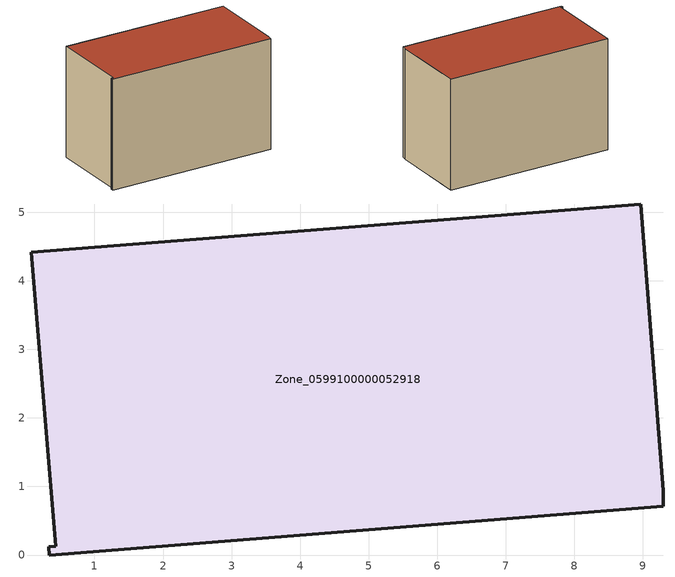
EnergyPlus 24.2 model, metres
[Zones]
Zone_0599100000052918
 floor ground (C_G): 8.97,5.12 9.3,0.94 9.3,0.71 0.34,0 0.33,0.12 0.43,0.13 0.08,4.42 z0
 wall outside (C_F): 9.3,0.71 9.3,0.94 8.97,5.12 0.08,4.42 0.43,0.13 0.33,0.12 0.34,0 9.3,0.71 z0:5.88
 roof outside (C_R): 9.3,0.94 8.97,5.12 0.08,4.42 0.43,0.13 0.33,0.12 0.34,0 9.3,0.71 z5.88
[BUILDING]
Pand.0599100000052918: North Axis=0; Terrain=City; Loads Convergence Tolerance Value=0.04; Temperature Convergence Tolerance Value=0.4; Solar Distribution=FullExterior; Maximum Number of Warmup Days=25; Minimum Number of Warmup Days=1
[Site:Location]
Rotterdam.The.Hague.AP_ZH_NLD Design_Conditions: Latitude=51.96; Longitude=4.45; Time Zone=1; Elevation=-4.5
[SITE:GROUNDTEMPERATURE:BUILDINGSURFACE]
18, 18, 18, 18, 18, 18, 18, 18, 18, 18, 18, 18
[MATERIAL] Thermal Absorptance=0.9; Solar Absorptance=0.7; Visible Absorptance=0.7
Name | Roughness | Thickness | Conductivity | Density | Specific Heat
G.TC.1946-1964 | MediumSmooth | 0.15 | 1 | 540 | 1210
F.TC.1946-1964 | Rough | 0.3 | 0.857143 | 1920 | 840
R.TC.1946-1964 | MediumRough | 0.2 | 0.235294 | 1500 | 1000
[CONSTRUCTION]
C_G: G.TC.1946-1964
C_F: F.TC.1946-1964
C_R: R.TC.1946-1964
[ZONE]
Zone_0599100000052918: Type=1; Multiplier=1; Ceiling Height=Autocalculate; Volume=Autocalculate; Floor Area=autocalculate; Part of Total Floor Area=Yes
[ZONEINFILTRATION:DESIGNFLOWRATE]
Infil_Zone_0599100000052918: Zone or ZoneList or Space or SpaceList=Zone_0599100000052918; Schedule=AlwaysOn; Design Flow Rate Calculation Method=Flow/Area; Flow Rate per Floor Area=0.003; Constant Term Coefficient=1; Temperature Term Coefficient=0; Velocity Term Coefficient=0; Velocity Squared Term Coefficient=0
[HVACTEMPLATE:ZONE:IDEALLOADSAIRSYSTEM]
Zone_0599100000052918: Maximum Heating Supply Air Temperature=50; Minimum Cooling Supply Air Temperature=13; Maximum Heating Supply Air Humidity Ratio=0.0156; Minimum Cooling Supply Air Humidity Ratio=0.0077; Heating Limit=NoLimit; Cooling Limit=NoLimit; Dehumidification Control Type=ConstantSensibleHeatRatio; Cooling Sensible Heat Ratio=0.7; Dehumidification Setpoint=60; Humidification Control Type=None; Humidification Setpoint=30; Outdoor Air Method=None; Outdoor Air Flow Rate per Person=0.00944; Outdoor Air Flow Rate per Zone Floor Area=0; Outdoor Air Flow Rate per Zone=0; Demand Controlled Ventilation Type=None; Outdoor Air Economizer Type=NoEconomizer; Heat Recovery Type=None; Sensible Heat Recovery Effectiveness=0.7; Latent Heat Recovery Effectiveness=0.65
[ZONECONTROL:THERMOSTAT]
ThermostatControl_Zone_0599100000052918: Zone or ZoneList=Zone_0599100000052918; Control Type Schedule=DualSetpointControlType; Control 1=Thermostat_Zone_0599100000052918; Temperature Difference Between Cutout And Setpoint=0
[THERMOSTATSETPOINT:DUALSETPOINT]
Thermostat_Zone_0599100000052918: Heating Setpoint Temperature Schedule=HeatingSetpoint_Zone_0599100000052918; Cooling Setpoint Temperature Schedule=CoolingSetpoint_Zone_0599100000052918
[SCHEDULE:COMPACT]
HeatingSetpoint_Zone_0599100000052918: Through: 12/31, For: AllDays, Until: 24:00, 21
CoolingSetpoint_Zone_0599100000052918: Through: 12/31, For: AllDays, Until: 24:00, 24
DualSetpointControlType: Through: 12/31, For: AllDays, Until: 24:00, 4
AlwaysOn: Through: 12/31, For: AllDays, Until: 24:00, 1
